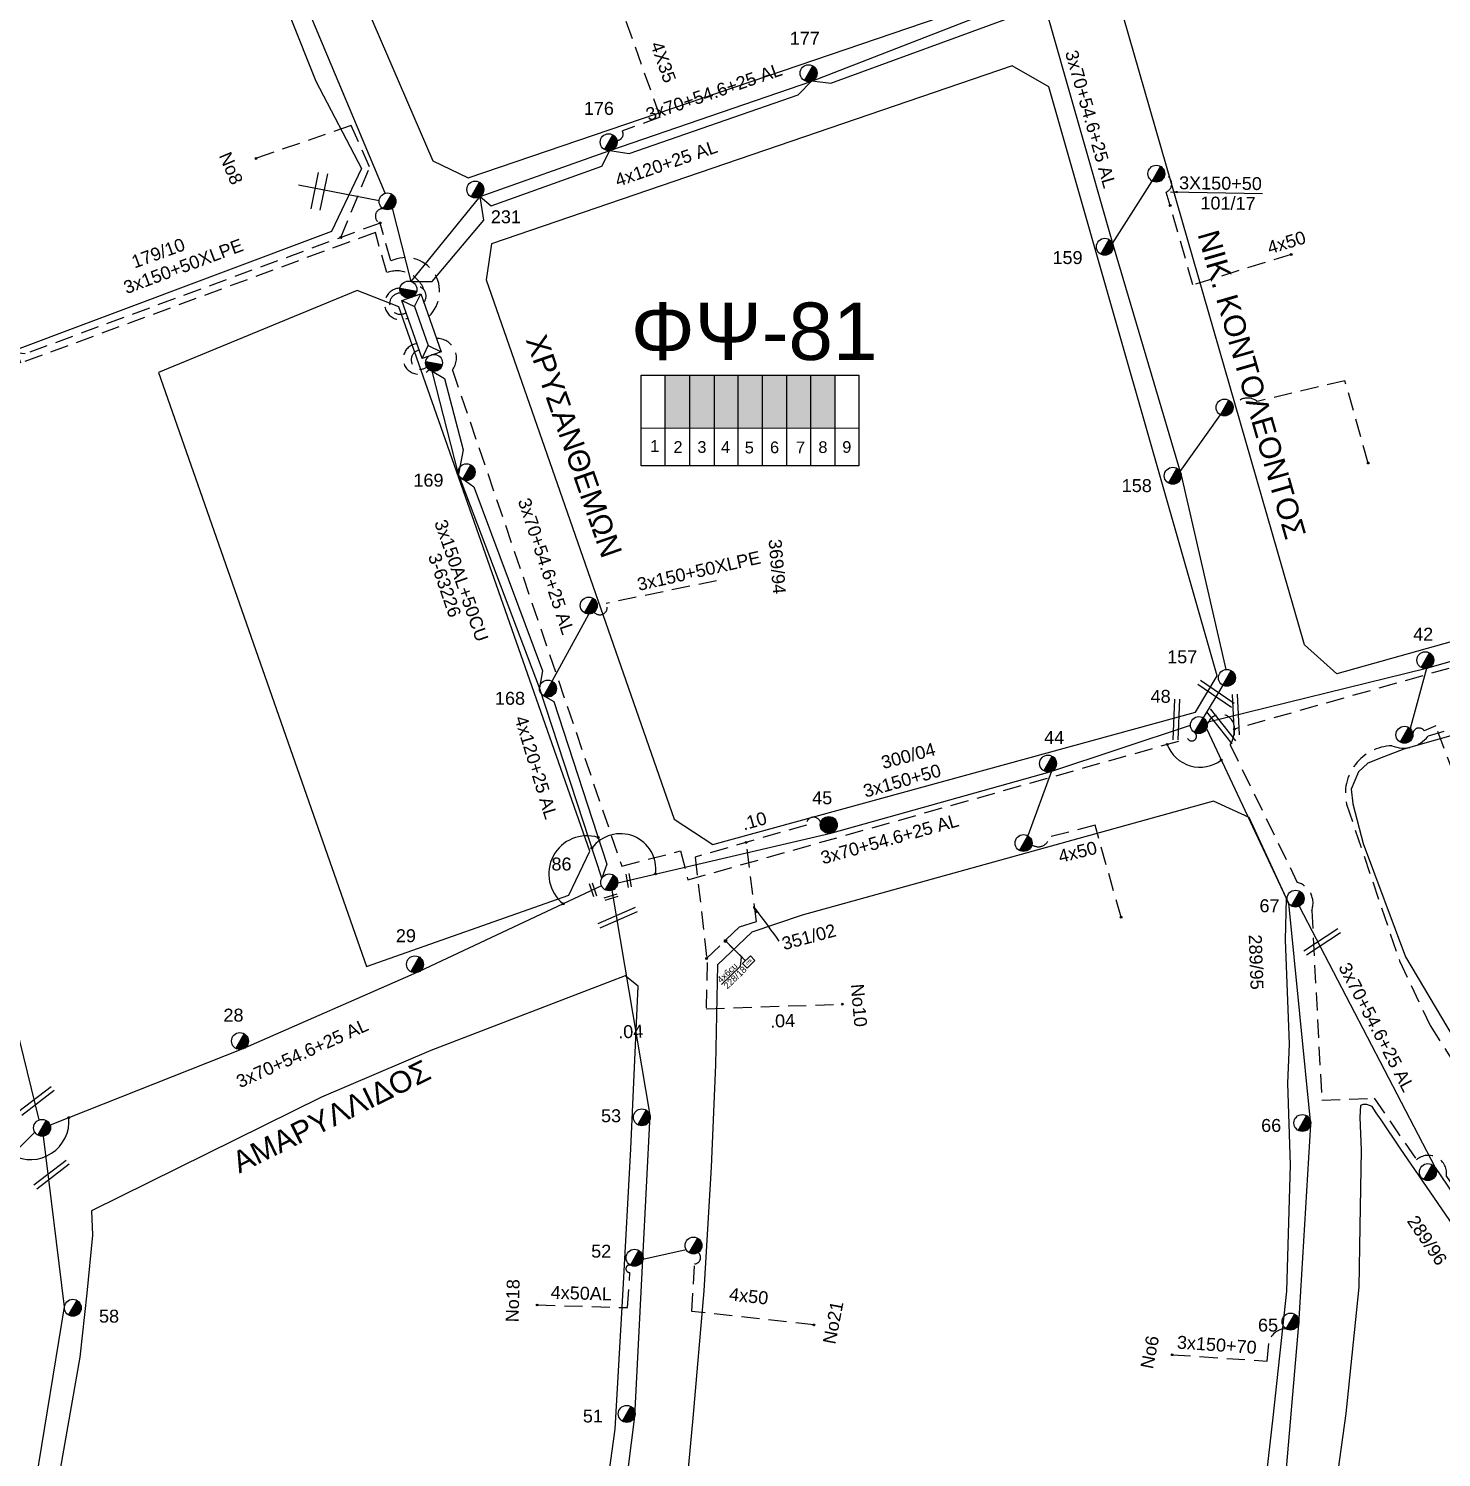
# Model space of a CAD drawing. Header units: millimetres. Extents: x 1421 to 10994, y 848 to 1896.
# Drawn here: x 9950.2 to 10147.1, y 1521.2 to 1720.4 of the extents above; entities that cross this region are included whole.
import ezdxf
from ezdxf.enums import TextEntityAlignment as Align

# ---------------------------------------------------------------- set-up
doc = ezdxf.new("R2010")
doc.units = ezdxf.units.MM
doc.linetypes.add('DASHED', pattern=[19.05, 12.7, -6.35])
for name, color, linetype, lineweight in [('.04', 7, 'DASHED', 30), ('3x150+50', 7, 'Continuous', 30), ('3x150+50 XLPE', 7, 'SYN_LINE', 30), ('3x150+70', 7, 'Continuous', 30), ('3x70+54.6+25 AL', 7, 'SYN_LINE', 30), ('4x120+25 AL', 7, 'SYN_LINE', 30), ('4X35', 7, 'DASHED', 30), ('4x50', 7, 'Continuous', 30), ('Άγνωστα', 7, 'Continuous', 30), ('Καλώδια ΧΤ   3x150AL+50CU', 7, 'DASHED', 30), ('Υπόγεια Καλώδια Δικτύου ΧΤ   .10', 7, 'DASHED', 30), ('Υπόγεια καλώδια Παροχών ΧΤ   4x50AL', 7, 'DASHED', 30), ('Υπόγεια καλώδια Παροχών ΧΤ   4x6', 7, 'DASHED', 30)]:
    doc.layers.add(name, color=color, linetype=linetype, lineweight=lineweight)
for name, color, linetype in [('3x50+35CU', 7, 'Continuous'), ('Pillar OTE', 7, 'Continuous'), ('TEXT ΚΑΛΩΔΙΩΝ', 7, 'Continuous'), ('ΑΓΝΩΣΤΟ ΥΠΟΓΕΙΟ ΚΑΛΩΔΙΟ', 7, 'DASHED'), ('Επιγραφές - Σχήματα', 7, 'Continuous'), ('Μηχανική τομή', 7, 'Continuous'), ('Στύλος Ξύλινος', 7, 'Continuous'), ('Στύλος Ξύλινος @ 1', 7, 'Continuous'), ('Στύλος ΦΜ', 7, 'Continuous'), ('Στύλος ΦΜ @ 1', 7, 'Continuous'), ('Συνδέσεις', 7, 'Continuous'), ('Τομή', 7, 'Continuous'), ('Υποσταθμός εναέριος 2 στύλων', 7, 'Continuous'), ('Υποσταθμός πόλεως', 7, 'Continuous'), ('Υπόβαθρο ΔΕΗ', 7, 'Continuous')]:
    doc.layers.add(name, color=color, linetype=linetype)
doc.styles.add('arial', font='arial.ttf', dxfattribs={"height": 3})
doc.styles.get("Standard").update_dxf_attribs({"font": 'arial.ttf', "height": 1.8})
doc.linetypes.add('SYN_LINE', pattern='A,0.5,-0.0001,["/\\/\\/\\/",Standard,S=0.1,R=0,X=0,Y=-0.05],-0.25', length=0.7501)
doc.dimstyles.new('ISO-25', dxfattribs={"dimtxt": 2.5, "dimasz": 2.5, "dimexe": 1.25, "dimexo": 0.625, "dimtad": 1, "dimtxsty": 'Standard', "dimcen": 2.5, "dimadec": 0, "dimazin": 0, "dimtfac": 1, "dimtmove": 0, "dimatfit": 3, "dimfxl": 1, "dimarcsym": 0})

# ---------------------------------------------------------------- blocks, each defined once
blk = doc.blocks.new('ΥΠΑΡΧΩΝ ΤΣΙΜΕΝΤΕΝΙΟΣ ΣΤΥΛΟΣ')
at = {"layer": 'Στύλος ΦΜ'}
blk.add_hatch(color=7, dxfattribs=at).paths.add_polyline_path([(-1.29, -2.28, 0.574793), (2.62, 0, 0.268822), (1.3, 2.27)])
at = {"layer": 'Στύλος ΦΜ', "color": 7}
blk.add_line((-1.29, -2.28), (1.3, 2.27), dxfattribs=at)
blk.add_circle((0, 0), 2.62, dxfattribs=at)
at = {"layer": 'Στύλος ΦΜ', "flags": 4}
for tag, p in [('ΑΡΙΘΜΟΣ', (-4.68, 8.05)), ('ΤΥΠΟΣ', (-4.91, 3.03))]:
    blk.add_attdef(tag, p, '', height=4, dxfattribs=at)
blk = doc.blocks.new('ΥΠΑΡΧΩΝ ΞΥΛΙΝΟΣ ΣΤΥΛΟΣ')
at = {"layer": 'Στύλος Ξύλινος'}
h = blk.add_hatch(color=7, dxfattribs=at)
h.paths.add_polyline_path([(-2.62, 0, 0.270008), (-1.29, -2.28), (1.3, 2.27, 0.576266)])
h.paths.add_polyline_path([(-1.29, -2.28, 0.574793), (2.62, 0, 0.268822), (1.3, 2.27)])
at = {"layer": 'Στύλος Ξύλινος', "color": 7}
blk.add_line((-1.29, -2.28), (1.3, 2.27), dxfattribs=at)
blk.add_circle((0, 0), 2.62, dxfattribs=at)
at = {"layer": 'Στύλος Ξύλινος', "color": 1, "flags": 4}
for tag, p in [('ΑΡΙΘΜΟΣ', (-4.91, 8.6)), ('ΤΥΠΟΣ', (-4.85, 3.39))]:
    blk.add_attdef(tag, p, '', height=4, dxfattribs=at)
blk = doc.blocks.new('ΥΠΟΣΤΑΘΜΟΣ ΕΝΑΕΡΙΟΣ ΕΠΙ 2 ΣΤΥΛΩΝ')
at = {"layer": 'Υποσταθμός εναέριος 2 στύλων', "linetype": 'Continuous'}
for points in [[(-11.97, -2.11, 0.574793), (-8.45, -0.07, 0.268822), (-9.64, 1.98)], [(9.68, -2.15, 0.574793), (13.19, -0.1, 0.268822), (12.01, 1.95)]]:
    blk.add_hatch(color=256, dxfattribs=at).paths.add_polyline_path(points)
for p, q in [((-11.97, -2.11), (-9.64, 1.98)), ((9.68, -2.15), (12.01, 1.95))]:
    blk.add_line(p, q, dxfattribs=at)
for centre in [(-10.81, -0.07), (10.84, -0.1)]:
    blk.add_circle(centre, 2.36, dxfattribs=at)
at = {"layer": 'Υποσταθμός πόλεως', "linetype": 'Continuous', "ltscale": 40}
blk.add_lwpolyline([(-8.57, 2.82), (8.57, 2.82), (8.57, -2.82), (-8.57, -2.82)], close=True, dxfattribs=at)
for points in [[(-5.75, 0), (-8.57, 2.82)], [(-8.57, -2.82), (-5.75, 0)], [(-5.75, 0), (5.75, 0)], [(5.75, 0), (8.57, 2.82)], [(8.57, -2.82), (5.75, 0)]]:
    blk.add_lwpolyline(points, dxfattribs=at)
at = {"layer": 'Υποσταθμός εναέριος 2 στύλων', "ltscale": 40, "flags": 1}
for tag, p in [('ΜΕΤΑΣΧΗΜΑΤΙΣΜΟΣ', (14.09, 2.51)), ('ΙΣΧΥΣ', (14.07, -0.28)), ('ΑΡΙΘΜΟΣ', (14.19, -3))]:
    blk.add_attdef(tag, p, '', height=1.8, dxfattribs=at)
blk = doc.blocks.new('ΤΟΜΗ')
at = {"layer": 'Τομή', "ltscale": 40}
for p, q in [((11.33, -0.65), (-11.4, -0.65)), ((11.33, -3.42), (-11.4, -3.42))]:
    blk.add_line(p, q, dxfattribs=at)
blk = doc.blocks.new('_ΣΥΝΔΕΣΗ')
at = {"layer": 'Συνδέσεις', "linetype": 'SYN_LINE', "ltscale": 40}
blk.add_hatch(color=256, dxfattribs=at).paths.add_polyline_path([(0.5, -0.01, 1), (-0.5, -0.01, 1)])
at = {"layer": 'Συνδέσεις'}
blk.add_circle((0, -0.01), 0.5, dxfattribs=at)
blk = doc.blocks.new('ΜΗΧΑΝΙΚΗ ΤΟΜΗ')
at = {"layer": 'Μηχανική τομή', "ltscale": 40}
for p, q in [((-3.79, 1.21), (3.79, 1.21)), ((3.79, -0.34), (-3.79, -0.34))]:
    blk.add_line(p, q, dxfattribs=at)
blk = doc.blocks.new('TSONTA XT1')
at = {"ltscale": 40}
h = blk.add_hatch(color=256, dxfattribs=at)
h.dxf.hatch_style = 1
h.paths.add_polyline_path([(595.96, 2487.66), (597.07, 2488.77), (595.96, 2489.87), (594.85, 2488.77)])
blk.add_lwpolyline([(594.85, 2488.77), (595.96, 2489.87), (597.07, 2488.77), (595.96, 2487.66)], close=True, dxfattribs=at)
blk = doc.blocks.new('PILLAR ΟΤΕ')
at = {"layer": 'Pillar OTE', "ltscale": 40}
blk.add_lwpolyline([(-3.31, 2.02), (3.39, 2.02), (3.39, -1.99), (-3.31, -1.99)], close=True, dxfattribs=at)
at = {"layer": 'Pillar OTE', "insert": (-1.81, 0.71), "char_height": 1.3575, "width": 109.961, "attachment_point": 1}
blk.add_mtext('{\\fArial|b1|i0|c161|p34;OTE}', dxfattribs=at)

msp = doc.modelspace()

# ---------------------------------------------------------------- hatches: boundary and pattern name
at = {"layer": 'Καλώδια ΧΤ   3x150AL+50CU', "linetype": 'DASHED', "lineweight": -3, "ltscale": 0.2}
h = msp.add_hatch(color=5, dxfattribs=at)
h.dxf.hatch_style = 1
h.paths.add_polyline_path([(10042.36, 1672.12), (10038.92, 1672.12), (10038.92, 1664.76), (10042.36, 1664.75)])
h = msp.add_hatch(color=173, dxfattribs=at)
h.dxf.hatch_style = 1
h.paths.add_polyline_path([(10042.36, 1664.75), (10045.8, 1664.75), (10045.8, 1672.12), (10042.36, 1672.12)])
h = msp.add_hatch(color=6, dxfattribs=at)
h.dxf.hatch_style = 1
h.paths.add_polyline_path([(10049.1, 1672.12), (10045.8, 1672.12), (10045.8, 1664.75), (10049.1, 1664.75)])
h = msp.add_hatch(color=1, dxfattribs=at)
h.dxf.hatch_style = 1
h.paths.add_polyline_path([(10052.49, 1672.12), (10049.1, 1672.12), (10049.1, 1664.75), (10052.48, 1664.74)])
h = msp.add_hatch(color=27, dxfattribs=at)
h.dxf.hatch_style = 1
h.paths.add_polyline_path([(10052.48, 1664.74), (10055.88, 1664.74), (10055.88, 1672.11), (10052.49, 1672.12)])
h = msp.add_hatch(color=2, dxfattribs=at)
h.dxf.hatch_style = 1
h.paths.add_polyline_path([(10055.82, 1664.74), (10059.22, 1664.74), (10059.22, 1672.11), (10055.82, 1672.11)])
h = msp.add_hatch(color=62, dxfattribs=at)
h.dxf.hatch_style = 1
h.paths.add_polyline_path([(10059.22, 1664.74), (10062.62, 1664.74), (10062.62, 1672.11), (10059.22, 1672.11)])

# ---------------------------------------------------------------- linework, layer by layer
at = {"layer": '.04', "color": 6, "linetype": 'DASHED', "lineweight": -3, "ltscale": 0.2}
msp.add_lwpolyline([(10044.76, 1590.23), (10044.64, 1583.77), (10063.62, 1584.41)], dxfattribs=at)
at = {"layer": '3x150+50', "color": 5, "linetype": 'DASHED', "lineweight": -3, "ltscale": 0.2}
msp.add_lwpolyline([(9993.7, 1691.29), (9997.72, 1701.14), (9995.14, 1706.92), (9981.88, 1702.31)], dxfattribs=at)
for points in [[(9999.19, 1693.31, -0.862609), (9999.62, 1695.31, 3.636384)], [(10005.97, 1680.29, 0.861014), (10000.69, 1688.02), (9999.19, 1693.31), (9949.7, 1675.07, 0.260688), (9943.05, 1672.77), (9929.34, 1667.39), (9929.93, 1652.52, -0.645373), (9930.81, 1650.02, 0.502796)]]:
    msp.add_lwpolyline(points, format="xyb", dxfattribs=at)
at = {"layer": '3x150+50', "color": 1, "linetype": 'DASHED', "lineweight": -3, "ltscale": 0.2}
msp.add_lwpolyline([(10007.04, 1677.22, -0.628887), (10009.26, 1672.81), (10032.87, 1603.64), (10041.08, 1605.79), (10042.1, 1601.74), (10111.76, 1621.44, 1.232983), (10112.74, 1622.28, -4.603678)], format="xyb", dxfattribs=at)
at = {"layer": '3x150+50', "color": 133, "linetype": 'DASHED', "lineweight": -3, "ltscale": 0.2}
for points in [[(10205.39, 1638.65, 0.380014), (10203.47, 1640.99), (10202.08, 1645.34, -0.013773), (10199.52, 1645.75), (10118.29, 1622.76, -0.128319), (10117.71, 1620.57), (10127.05, 1601.39, -0.440073), (10129.06, 1597.47), (10130.47, 1571.01), (10137.78, 1571.31), (10143.66, 1562.7, -0.70445), (10147.84, 1560.37), (10171.61, 1526.17, -0.722447), (10172.83, 1523.92, 2.000047)], [(10118.29, 1622.76, 0.921888), (10114.5, 1623.32, -1.799363)]]:
    msp.add_lwpolyline(points, format="xyb", dxfattribs=at)
at = {"layer": '3x150+50', "color": 2, "linetype": 'DASHED', "lineweight": -3, "ltscale": 0.2}
msp.add_lwpolyline([(10210.4, 1638.8), (10204.34, 1639.77), (10195.53, 1638.48), (10173.94, 1631.95), (10173.04, 1629.94), (10145.28, 1621.76, -0.333753), (10140.23, 1620.43, 0.470962), (10133.91, 1612.27), (10141.28, 1590.47), (10145.57, 1581.44), (10171.48, 1540.8), (10188.39, 1552.73)], format="xyb", dxfattribs=at)
at = {"layer": '3x150+50', "color": 62, "linetype": 'DASHED', "lineweight": -3, "ltscale": 0.2}
msp.add_lwpolyline([(10152.92, 1605.78), (10146.35, 1623.19), (10144.74, 1622.52, 0.756663), (10143.17, 1622.03, 13.178533)], format="xyb", dxfattribs=at)
at = {"layer": '3x150+50', "color": 2, "linetype": 'DASHED', "lineweight": -3, "ltscale": 0.2}
msp.add_arc((10002.02, 1682.03), 2.2, 91.3711, 297.9225, dxfattribs=at)
at = {"layer": '3x150+50', "color": 206, "linetype": 'DASHED', "lineweight": -3, "ltscale": 0.2}
msp.add_arc((10001.99, 1682.06), 1.48, 87.5985, 302.9324, dxfattribs=at)
at = {"layer": '3x150+50', "color": 6, "linetype": 'DASHED', "lineweight": -3, "ltscale": 0.2}
msp.add_arc((10004.53, 1674.37), 2.13, 95.7195, 314.3705, dxfattribs=at)
at = {"layer": '3x150+50', "color": 62, "linetype": 'DASHED', "lineweight": -3, "ltscale": 0.2}
msp.add_arc((10004.85, 1674.27), 1.34, 99.1855, 308.3651, dxfattribs=at)
at = {"layer": '3x150+50 XLPE', "color": 27, "linetype": 'DASHED', "lineweight": -3, "ltscale": 0.2}
for points in [[(10005.32, 1683.95, 0.417509), (10000.11, 1686.39), (9998.52, 1692), (9949.1, 1673.78), (9943.93, 1688.58)], [(10004.2, 1684.51, -0.631441), (10005.28, 1682.25, -303.333849)]]:
    msp.add_lwpolyline(points, format="xyb", dxfattribs=at)
at = {"layer": '3x150+50 XLPE', "color": 6, "linetype": 'DASHED', "lineweight": -3, "ltscale": 0.2}
msp.add_lwpolyline([(10046.09, 1643.44), (10030.71, 1640.27, -0.911235), (10029.01, 1639.06, 7.647275)], format="xyb", dxfattribs=at)
at = {"layer": '3x150+70', "color": 1, "linetype": 'DASHED', "lineweight": -3, "ltscale": 0.2}
msp.add_lwpolyline([(10109.62, 1535.54), (10122.84, 1534.64), (10123.1, 1537.08, -0.396883), (10125.51, 1539.14, -0.394857)], format="xyb", dxfattribs=at)
at = {"layer": '3x70+54.6+25 AL', "color": 27, "linetype": 'SYN_LINE', "lineweight": -3, "ltscale": 15}
msp.add_lwpolyline([(9999.89, 1697.47), (9987.97, 1725.85), (9976.39, 1753.57)], dxfattribs=at)
at = {"layer": '3x70+54.6+25 AL', "color": 173, "linetype": 'SYN_LINE', "lineweight": -3, "ltscale": 15}
msp.add_lwpolyline([(10003.51, 1685.14), (10013.12, 1697.01), (10031.21, 1703.42), (10059.35, 1713.1), (10090.12, 1725.06)], dxfattribs=at)
at = {"layer": '3x70+54.6+25 AL', "color": 2, "linetype": 'SYN_LINE', "lineweight": -3, "ltscale": 15}
for points in [[(10091.63, 1724.43), (10101.38, 1690.19), (10110.87, 1658.15), (10117.11, 1631.07)], [(9917.34, 1675.28), (9929.08, 1649.28), (9937.39, 1624.4), (9945.11, 1594.68), (9951.6, 1568.26)], [(10116.66, 1628.87), (10113.91, 1624.33)]]:
    msp.add_lwpolyline(points, dxfattribs=at)
at = {"layer": '3x70+54.6+25 AL', "color": 2, "linetype": 'SYN_LINE', "lineweight": -3, "ltscale": 10}
for points in [[(10101.3, 1690.46), (10106.82, 1699.16)], [(10110.72, 1658.66), (10116.33, 1666.57)]]:
    msp.add_lwpolyline(points, dxfattribs=at)
at = {"layer": '3x70+54.6+25 AL', "color": 62, "linetype": 'SYN_LINE', "lineweight": -3, "ltscale": 15}
for points in [[(10006.42, 1672.66), (10008.15, 1671.64), (10010.76, 1661.68), (10010.1, 1658.3)], [(10010.19, 1658.04), (10012.23, 1656.54), (10021.83, 1630.88), (10021.4, 1628.5)], [(10199.5, 1647.68), (10175.28, 1639.87), (10145.06, 1631.21), (10114.44, 1623.67), (10114.44, 1623.67)], [(10021.99, 1627.38), (10023.4, 1626.59), (10030.81, 1603.92), (10030.09, 1601.95)], [(10030.05, 1600.92), (10004.63, 1588.94), (9980.04, 1578.16), (9953.16, 1567.56)], [(9951.04, 1566.58), (9933, 1548.65), (9912.97, 1530.46), (9891.4, 1510.63), (9870.5, 1488.32), (9854.97, 1472.67)]]:
    msp.add_lwpolyline(points, dxfattribs=at)
at = {"layer": '3x70+54.6+25 AL', "color": 6, "linetype": 'SYN_LINE', "lineweight": -3, "ltscale": 10}
for points in [[(10023.16, 1629.43), (10028.3, 1638.8)], [(10092.78, 1616.89), (10089.47, 1607.89)]]:
    msp.add_lwpolyline(points, dxfattribs=at)
at = {"layer": '3x70+54.6+25 AL', "color": 62, "linetype": 'SYN_LINE', "lineweight": -3, "ltscale": 10}
msp.add_lwpolyline([(10145.06, 1631.21), (10142.8, 1622.82)], dxfattribs=at)
at = {"layer": '3x70+54.6+25 AL', "color": 6, "linetype": 'SYN_LINE', "lineweight": -3, "ltscale": 15}
msp.add_lwpolyline([(10032.31, 1601.34), (10062.02, 1608.25), (10092.56, 1616.81), (10112.15, 1623.32)], dxfattribs=at)
at = {"layer": '3x70+54.6+25 AL', "color": 1, "linetype": 'SYN_LINE', "lineweight": -3, "ltscale": 15}
for points in [[(10114.39, 1622.82), (10125.81, 1598.5), (10128.91, 1567.63), (10127.21, 1539.77), (10125.22, 1516.41), (10121.09, 1494.5)], [(9881.47, 1383.96), (9892.31, 1397.77), (9899.07, 1408.35), (9913.86, 1433.24), (9923.01, 1451.03), (9937.76, 1481.65), (9950.44, 1513.22), (9955.17, 1542.22), (9952.25, 1566.01)]]:
    msp.add_lwpolyline(points, dxfattribs=at)
at = {"layer": '3x70+54.6+25 AL', "color": 5, "linetype": 'SYN_LINE', "lineweight": -3, "ltscale": 15}
msp.add_lwpolyline([(9994.77, 1397.79), (10006.39, 1417.05), (10017.35, 1441.66), (10022.66, 1460.64), (10028.79, 1483.5), (10031.83, 1504.13), (10034.68, 1526.94), (10035.82, 1548.87), (10036.81, 1568.91), (10031.53, 1600.28)], dxfattribs=at)
at = {"layer": '3x70+54.6+25 AL', "color": 133, "linetype": 'SYN_LINE', "lineweight": -3, "ltscale": 15}
msp.add_lwpolyline([(10127.32, 1598.06), (10146.25, 1561.62), (10158.56, 1543.57), (10171.44, 1523.76)], dxfattribs=at)
at = {"layer": '3x70+54.6+25 AL', "color": 5, "linetype": 'SYN_LINE', "lineweight": -3, "ltscale": 7}
msp.add_lwpolyline([(10035.82, 1548.87), (10041.83, 1550.21)], dxfattribs=at)
at = {"layer": '4x120+25 AL', "color": 2, "linetype": 'SYN_LINE', "lineweight": -3, "ltscale": 15}
msp.add_lwpolyline([(10014.66, 1695.7), (10030.1, 1701.25), (10031.21, 1703.42), (10033.91, 1703.02), (10057.47, 1711.18), (10059.36, 1713.11), (10062.02, 1712.82), (10088.46, 1722.49), (10090.12, 1725.06)], dxfattribs=at)
at = {"layer": '4x120+25 AL', "color": 27, "linetype": 'SYN_LINE', "lineweight": -3, "ltscale": 15}
msp.add_lwpolyline([(10003.51, 1685.14), (10000.89, 1695.37)], dxfattribs=at)
at = {"layer": '4x120+25 AL', "color": 2, "linetype": 'SYN_LINE', "lineweight": -3, "ltscale": 12}
msp.add_lwpolyline([(10003.51, 1685.14), (10006.45, 1685.18), (10013.63, 1693.73), (10013.12, 1697.01), (10014.66, 1695.7)], dxfattribs=at)
at = {"layer": '4x120+25 AL', "color": 6, "linetype": 'SYN_LINE', "lineweight": -3, "ltscale": 15}
msp.add_lwpolyline([(10030.09, 1601.95), (10021.4, 1628.5), (10010.1, 1658.3), (10006.42, 1672.66)], dxfattribs=at)
at = {"layer": '4X35', "color": 173, "linetype": 'DASHED', "lineweight": -3, "ltscale": 0.2}
msp.add_lwpolyline([(10033.46, 1721.44), (10038.22, 1708.05), (10032.96, 1706.14, -0.555188), (10032.2, 1704.82, 4.69676)], format="xyb", dxfattribs=at)
at = {"layer": '4x50', "color": 2, "linetype": 'DASHED', "lineweight": -3, "ltscale": 0.2}
msp.add_lwpolyline([(10109.33, 1695.75), (10108.79, 1697.62, 0.709038), (10108.57, 1700.03)], format="xyb", dxfattribs=at)
msp.add_lwpolyline([(10126.19, 1688.92), (10112.5, 1684.69), (10109.33, 1695.75)], dxfattribs=at)
at = {"layer": '4x50', "color": 6, "linetype": 'DASHED', "lineweight": -3, "ltscale": 0.2}
msp.add_lwpolyline([(10102.48, 1596.52), (10098.87, 1609.34), (10092.5, 1607.73, -0.551536), (10090.04, 1606.62, 34.277613)], format="xyb", dxfattribs=at)
at = {"layer": '4x50', "color": 5, "linetype": 'DASHED', "lineweight": -3, "ltscale": 0.2}
for points in [[(10021.06, 1542.47), (10033.68, 1542.1), (10034, 1547, -1.146119), (10034.08, 1548.03, 0.27606)], [(10059.64, 1539.69), (10042.64, 1541.57), (10043.01, 1548.18, 0.676889), (10043.52, 1549.78, -0.553311)]]:
    msp.add_lwpolyline(points, format="xyb", dxfattribs=at)
at = {"layer": 'Pillar OTE', "lineweight": -3, "ltscale": 40}
for points in [[(10035.59, 1659.48), (10035.59, 1672.12), (10065.93, 1672.11), (10065.93, 1659.45), (10035.59, 1659.48)], [(10038.92, 1659.47), (10038.92, 1672.12)], [(10042.36, 1659.47), (10042.36, 1672.12)], [(10045.8, 1659.47), (10045.8, 1672.12)], [(10049.1, 1659.46), (10049.1, 1672.12)], [(10052.48, 1659.46), (10052.49, 1672.12)], [(10055.88, 1659.46), (10055.88, 1672.11)], [(10059.22, 1659.45), (10059.22, 1672.11)], [(10062.61, 1659.45), (10062.61, 1672.11)], [(10035.59, 1664.76), (10065.93, 1664.73)]]:
    msp.add_lwpolyline(points, dxfattribs=at)
at = {"layer": 'ΑΓΝΩΣΤΟ ΥΠΟΓΕΙΟ ΚΑΛΩΔΙΟ', "color": 2, "linetype": 'DASHED', "lineweight": -3, "ltscale": 0.2}
msp.add_lwpolyline([(10136.94, 1659.84), (10133.7, 1671.32), (10121.46, 1668.45, 0.516413), (10118.08, 1667.45, -5.655138)], format="xyb", dxfattribs=at)
at = {"layer": 'Υπόβαθρο ΔΕΗ', "lineweight": -3, "ltscale": 0.1}
for points in [[(9952.28, 1858.56), (9964.99, 1814.15), (9984.5, 1753.07), (10006.55, 1701.98), (10011.47, 1699.59), (10083.8, 1724.24), (10086.91, 1729.18), (10078.4, 1741.66), (10072.98, 1751.07), (10056.37, 1774.69), (10044.79, 1792.35), (10016.91, 1824.36), (9988.02, 1857.85)], [(9940.84, 1857.59), (9954.5, 1812.9), (9964.87, 1780.32), (9971.37, 1759.92), (9979.37, 1740.28), (9990.21, 1713.09), (9996.6, 1700.9), (9992.38, 1692.13), (9945.2, 1674.42), (9929.97, 1668.56), (9926.11, 1672.42), (9920.18, 1687.06), (9910.91, 1717.68), (9908.12, 1729.65), (9904.9, 1750.73), (9902.32, 1769.81), (9901.27, 1794.66), (9902.29, 1813.54), (9903.93, 1826.27), (9906.55, 1836.18), (9909.04, 1845.6), (9914.14, 1852.56), (9916.97, 1857.84)], [(9989.55, 1695.29), (9990.6, 1700.36)], [(9990.83, 1695.1), (9991.88, 1700.17)], [(9999.03, 1696.39), (9987.79, 1698.6)], [(10169.04, 1627.66), (10141.91, 1619.95), (10139.12, 1618.87), (10136.87, 1618), (10135.56, 1616.78), (10134.55, 1614.37), (10134.8, 1612.32), (10136.22, 1606.79), (10142.12, 1591.02), (10160.58, 1559.92)], [(10122.19, 1513.74), (10123.68, 1526.79), (10125.59, 1544.41), (10126.09, 1562.03), (10125.72, 1573.41), (10125.96, 1578.81), (10125.41, 1593.37), (10125.53, 1599.12), (10120.33, 1610.45), (10115.37, 1612.71), (10065.92, 1599), (10058.04, 1596.82), (10051, 1594.45), (10046.22, 1589.89), (10045.95, 1575.93), (10045.35, 1561.69), (10044.29, 1544.43), (10042.8, 1526.7), (10041.22, 1509.69)], [(10029.88, 1510.05), (10031.97, 1525.16), (10033.05, 1544.62), (10034.15, 1564.26), (10035.15, 1586.91), (10033.36, 1588.35), (10006.24, 1577.93), (9991.03, 1571.46), (9958.93, 1555.58), (9959.08, 1552.21), (9958.27, 1544.1), (9957.32, 1535.19), (9953.95, 1516.16)], [(10163.08, 1532.72), (10141.41, 1564.35), (10138.73, 1568.26), (10138.04, 1569.25), (10137.5, 1570.12), (10136.74, 1570.42), (10136.25, 1570.42), (10135.88, 1570.26), (10135.76, 1568.65), (10135.95, 1564.05), (10135.78, 1553.43), (10135.64, 1544.95), (10134.84, 1537.27), (10133.81, 1527.36), (10130.03, 1500.22), (10120.67, 1452.32), (10114.76, 1429.73), (10112.66, 1421.79), (10107.1, 1407.79), (10098.48, 1387.72), (10091.47, 1372.89), (10082.75, 1354.46)]]:
    msp.add_lwpolyline(points, dxfattribs=at)
for points in [[(10080.04, 1808.99), (10149.07, 1829.11), (10153.54, 1826.49), (10172.4, 1764.75), (10204.45, 1656.29), (10202.48, 1650.09), (10132.55, 1630.48), (10128.05, 1634.51), (10079.09, 1804.46)], [(10092.42, 1712.28), (10087.31, 1715.24), (10014.71, 1690.4), (10013.96, 1685.37), (10040.19, 1610.18), (10045.58, 1606.65), (10112.86, 1625.12), (10115.87, 1630.18)], [(10001.8, 1681.62), (9995.99, 1683.88), (9968.28, 1672.47), (9997.28, 1589.65), (10025.49, 1599.59), (10028.43, 1605.75)]]:
    msp.add_lwpolyline(points, close=True, dxfattribs=at)
at = {"layer": 'Υπόβαθρο ΔΕΗ', "lineweight": -3}
for centre, radius, start, end in [((10113.49, 1622.36), 4.91, 200.6772, 307.0469), ((10028.02, 1602.57), 5.32, 72.8452, 231.5429), ((10032.68, 1603.23), 4.94, 352.2564, 143.5127), ((9950.45, 1568.1), 5.36, 241.0014, 5.3491)]:
    msp.add_arc(centre, radius, start, end, dxfattribs=at)
at = {"layer": 'Υπόβαθρο ΔΕΗ', "lineweight": -3, "ltscale": 0.1}
msp.add_spline([(10054.83, 1593.18), (10051.36, 1597.66), (10051.66, 1597.12)], degree=3, dxfattribs=at)
at = {"layer": 'Υπόγεια Καλώδια Δικτύου ΧΤ   .10', "color": 6, "linetype": 'DASHED', "lineweight": -3, "ltscale": 0.2}
msp.add_lwpolyline([(10060.59, 1609.71, 0.929125), (10058.62, 1609.38), (10043.12, 1604.92), (10044.76, 1590.23)], format="xyb", dxfattribs=at)
msp.add_lwpolyline([(10044.7, 1590.77), (10049.27, 1595.17), (10051.65, 1595.92), (10050.23, 1606.96)], dxfattribs=at)
at = {"layer": 'Υπόγεια καλώδια Παροχών ΧΤ   4x6', "color": 6, "linetype": 'DASHED', "lineweight": -3, "ltscale": 0.1}
msp.add_lwpolyline([(10047.43, 1593.13), (10050.11, 1590.47), (10047.43, 1593.13)], dxfattribs=at)

# ---------------------------------------------------------------- block references
at = {"layer": 'Pillar OTE', "xscale": 0.2296795075730179, "yscale": 0.2296795075730179, "zscale": 0.2296795075730179, "rotation": 43.99999999999999}
msp.add_blockref('PILLAR ΟΤΕ', (10050.56, 1590.26), dxfattribs=at)
at = {"layer": 'Μηχανική τομή', "lineweight": -3, "xscale": 0.2499999999999678, "yscale": 0.2499999999999678, "zscale": 0.2499999999999678}
for p, rotation in [((10033.73, 1601.63), 279.7696589769378), ((10028.76, 1600.31), 287.6689455533755), ((10031.41, 1599.2), 17.1302935567049)]:
    msp.add_blockref('ΜΗΧΑΝΙΚΗ ΤΟΜΗ', p, dxfattribs=dict(at, rotation=rotation))
at = {"layer": 'Στύλος Ξύλινος @ 1', "lineweight": -3, "ltscale": 40}
ref = msp.add_blockref('ΥΠΑΡΧΩΝ ΞΥΛΙΝΟΣ ΣΤΥΛΟΣ', (10061.73, 1609.39), dxfattribs=dict(at, xscale=0.4499999999998181, yscale=0.4499999999998181, zscale=0.4499999999998181))
ref.add_attrib('ΑΡΙΘΜΟΣ', '45', (10059.42, 1612.28), dxfattribs={"layer": 'Στύλος Ξύλινος', "height": 1.8, "flags": 4})
at = {"layer": 'Στύλος ΦΜ @ 1', "color": 1, "lineweight": -3, "ltscale": 40}
ref = msp.add_blockref('ΥΠΑΡΧΩΝ ΤΣΙΜΕΝΤΕΝΙΟΣ ΣΤΥΛΟΣ', (10058.92, 1714.2), dxfattribs=dict(at, xscale=0.4499999999998181, yscale=0.4499999999998181, zscale=0.4499999999998181))
ref.add_attrib('ΑΡΙΘΜΟΣ', '177', (10056.29, 1718.17), dxfattribs={"layer": 'Στύλος ΦΜ', "height": 1.8, "flags": 4})
ref = msp.add_blockref('ΥΠΑΡΧΩΝ ΤΣΙΜΕΝΤΕΝΙΟΣ ΣΤΥΛΟΣ', (10031.04, 1704.58), dxfattribs=dict(at, xscale=0.4499999999998181, yscale=0.4499999999998181, zscale=0.4499999999998181))
ref.add_attrib('ΑΡΙΘΜΟΣ', '176', (10027.58, 1708.39), dxfattribs={"layer": 'Στύλος ΦΜ', "height": 1.8, "flags": 4})
at = {"layer": 'Στύλος ΦΜ @ 1', "color": 1, "lineweight": -3, "ltscale": 40, "xscale": 0.4499999999998181, "yscale": 0.4499999999998181, "zscale": 0.4499999999998181}
for p in [(10107.4, 1700.19), (10000.21, 1696.33), (10116.91, 1667.59), (10028.27, 1639.98), (10141.99, 1621.97), (10088.89, 1606.87), (10145.26, 1561), (10042.87, 1550.76)]:
    msp.add_blockref('ΥΠΑΡΧΩΝ ΤΣΙΜΕΝΤΕΝΙΟΣ ΣΤΥΛΟΣ', p, dxfattribs=at)
at = {"layer": 'Στύλος ΦΜ @ 1', "color": 1, "lineweight": -3, "ltscale": 40}
ref = msp.add_blockref('ΥΠΑΡΧΩΝ ΤΣΙΜΕΝΤΕΝΙΟΣ ΣΤΥΛΟΣ', (10012.45, 1697.98), dxfattribs=dict(at, xscale=0.4499999999998181, yscale=0.4499999999998181, zscale=0.4499999999998181))
ref.add_attrib('ΑΡΙΘΜΟΣ', '231', (10014.62, 1693.28), dxfattribs={"layer": 'Στύλος ΦΜ', "height": 1.8, "flags": 4})
ref = msp.add_blockref('ΥΠΑΡΧΩΝ ΤΣΙΜΕΝΤΕΝΙΟΣ ΣΤΥΛΟΣ', (10100.22, 1690), dxfattribs=dict(at, xscale=0.4499999999998181, yscale=0.4499999999998181, zscale=0.4499999999998181))
ref.add_attrib('ΑΡΙΘΜΟΣ', '159', (10092.92, 1687.59), dxfattribs={"layer": 'Στύλος ΦΜ', "height": 1.8, "flags": 4})
ref = msp.add_blockref('ΥΠΑΡΧΩΝ ΤΣΙΜΕΝΤΕΝΙΟΣ ΣΤΥΛΟΣ', (10011.24, 1658.58), dxfattribs=dict(at, xscale=0.4499999999998181, yscale=0.4499999999998181, zscale=0.4499999999998181))
ref.add_attrib('ΑΡΙΘΜΟΣ', '169', (10003.82, 1656.56), dxfattribs={"layer": 'Στύλος ΦΜ', "height": 1.8, "flags": 4})
ref = msp.add_blockref('ΥΠΑΡΧΩΝ ΤΣΙΜΕΝΤΕΝΙΟΣ ΣΤΥΛΟΣ', (10109.69, 1658.08), dxfattribs=dict(at, xscale=0.4499999999998181, yscale=0.4499999999998181, zscale=0.4499999999998181))
ref.add_attrib('ΑΡΙΘΜΟΣ', '158', (10102.57, 1655.8), dxfattribs={"layer": 'Στύλος ΦΜ', "height": 1.8, "flags": 4})
ref = msp.add_blockref('ΥΠΑΡΧΩΝ ΤΣΙΜΕΝΤΕΝΙΟΣ ΣΤΥΛΟΣ', (10144.9, 1632.37), dxfattribs=dict(at, xscale=0.4499999999998181, yscale=0.4499999999998181, zscale=0.4499999999998181))
ref.add_attrib('ΑΡΙΘΜΟΣ', '42', (10143.2, 1635.08), dxfattribs={"layer": 'Στύλος ΦΜ', "height": 1.8, "flags": 4})
ref = msp.add_blockref('ΥΠΑΡΧΩΝ ΤΣΙΜΕΝΤΕΝΙΟΣ ΣΤΥΛΟΣ', (10117.24, 1629.9), dxfattribs=dict(at, xscale=0.4499999999998181, yscale=0.4499999999998181, zscale=0.4499999999998181))
ref.add_attrib('ΑΡΙΘΜΟΣ', '157', (10108.91, 1631.93), dxfattribs={"layer": 'Στύλος ΦΜ', "height": 1.8, "flags": 4})
ref = msp.add_blockref('ΥΠΑΡΧΩΝ ΤΣΙΜΕΝΤΕΝΙΟΣ ΣΤΥΛΟΣ', (10022.57, 1628.4), dxfattribs=dict(at, xscale=0.4499999999998181, yscale=0.4499999999998181, zscale=0.4499999999998181))
ref.add_attrib('ΑΡΙΘΜΟΣ', '168', (10015.19, 1626.15), dxfattribs={"layer": 'Στύλος ΦΜ', "height": 1.8, "flags": 4})
ref = msp.add_blockref('ΥΠΑΡΧΩΝ ΤΣΙΜΕΝΤΕΝΙΟΣ ΣΤΥΛΟΣ', (10113.32, 1623.31), dxfattribs=dict(at, xscale=0.4499999999998181, yscale=0.4499999999998181, zscale=0.4499999999998181))
ref.add_attrib('ΑΡΙΘΜΟΣ', '48', (10106.6, 1626.42), dxfattribs={"layer": 'Στύλος ΦΜ', "height": 1.8, "flags": 4})
ref = msp.add_blockref('ΥΠΑΡΧΩΝ ΤΣΙΜΕΝΤΕΝΙΟΣ ΣΤΥΛΟΣ', (10092.3, 1617.96), dxfattribs=dict(at, xscale=0.4499999999998181, yscale=0.4499999999998181, zscale=0.4499999999998181))
ref.add_attrib('ΑΡΙΘΜΟΣ', '44', (10091.75, 1620.68), dxfattribs={"layer": 'Στύλος ΦΜ', "height": 1.8, "flags": 4})
ref = msp.add_blockref('ΥΠΑΡΧΩΝ ΤΣΙΜΕΝΤΕΝΙΟΣ ΣΤΥΛΟΣ', (10031.13, 1601.39), dxfattribs=dict(at, xscale=0.4499999999998181, yscale=0.4499999999998181, zscale=0.4499999999998181))
ref.add_attrib('ΑΡΙΘΜΟΣ', '86', (10023.07, 1603.05), dxfattribs={"layer": 'Στύλος ΦΜ', "height": 1.8, "flags": 4})
ref = msp.add_blockref('ΥΠΑΡΧΩΝ ΤΣΙΜΕΝΤΕΝΙΟΣ ΣΤΥΛΟΣ', (10126.81, 1599.12), dxfattribs=dict(at, xscale=0.4499999999998181, yscale=0.4499999999998181, zscale=0.4499999999998181))
ref.add_attrib('ΑΡΙΘΜΟΣ', '67', (10121.78, 1597.23), dxfattribs={"layer": 'Στύλος ΦΜ', "height": 1.8, "flags": 4})
ref = msp.add_blockref('ΥΠΑΡΧΩΝ ΤΣΙΜΕΝΤΕΝΙΟΣ ΣΤΥΛΟΣ', (10004.04, 1589.96), dxfattribs=dict(at, xscale=0.4499999999998181, yscale=0.4499999999998181, zscale=0.4499999999998181))
ref.add_attrib('ΑΡΙΘΜΟΣ', '29', (10001.38, 1593.05), dxfattribs={"layer": 'Στύλος ΦΜ', "height": 1.8, "flags": 4})
ref = msp.add_blockref('ΥΠΑΡΧΩΝ ΤΣΙΜΕΝΤΕΝΙΟΣ ΣΤΥΛΟΣ', (9979.64, 1579.27), dxfattribs=dict(at, xscale=0.4499999999998181, yscale=0.4499999999998181, zscale=0.4499999999998181))
ref.add_attrib('ΑΡΙΘΜΟΣ', '28', (9977.34, 1581.98), dxfattribs={"layer": 'Στύλος ΦΜ', "height": 1.8, "flags": 4})
ref = msp.add_blockref('ΥΠΑΡΧΩΝ ΤΣΙΜΕΝΤΕΝΙΟΣ ΣΤΥΛΟΣ', (10035.67, 1568.63), dxfattribs=dict(at, xscale=0.4499999999998181, yscale=0.4499999999998181, zscale=0.4499999999998181))
ref.add_attrib('ΑΡΙΘΜΟΣ', '53', (10029.98, 1567.95), dxfattribs={"layer": 'Στύλος ΦΜ', "height": 1.8, "flags": 4})
ref = msp.add_blockref('ΥΠΑΡΧΩΝ ΤΣΙΜΕΝΤΕΝΙΟΣ ΣΤΥΛΟΣ', (9952.05, 1567.17), dxfattribs=dict(at, xscale=0.4499999999998181, yscale=0.4499999999998181, zscale=0.4499999999998181))
ref.add_attrib('ΑΡΙΘΜΟΣ', '27', (9944.55, 1567.29), dxfattribs={"layer": 'Στύλος ΦΜ', "height": 1.8, "flags": 4})
ref = msp.add_blockref('ΥΠΑΡΧΩΝ ΤΣΙΜΕΝΤΕΝΙΟΣ ΣΤΥΛΟΣ', (10127.75, 1567.84), dxfattribs=dict(at, xscale=0.4499999999998181, yscale=0.4499999999998181, zscale=0.4499999999998181))
ref.add_attrib('ΑΡΙΘΜΟΣ', '66', (10122.01, 1566.6), dxfattribs={"layer": 'Στύλος ΦΜ', "height": 1.8, "flags": 4})
ref = msp.add_blockref('ΥΠΑΡΧΩΝ ΤΣΙΜΕΝΤΕΝΙΟΣ ΣΤΥΛΟΣ', (10034.66, 1549.05), dxfattribs=dict(at, xscale=0.4499999999998181, yscale=0.4499999999998181, zscale=0.4499999999998181))
ref.add_attrib('ΑΡΙΘΜΟΣ', '52', (10028.61, 1549.07), dxfattribs={"layer": 'Στύλος ΦΜ', "height": 1.8, "flags": 4})
ref = msp.add_blockref('ΥΠΑΡΧΩΝ ΤΣΙΜΕΝΤΕΝΙΟΣ ΣΤΥΛΟΣ', (9956.34, 1542.08), dxfattribs=dict(at, xscale=0.4499999999998181, yscale=0.4499999999998181, zscale=0.4499999999998181))
ref.add_attrib('ΑΡΙΘΜΟΣ', '58', (9959.99, 1540.01), dxfattribs={"layer": 'Στύλος ΦΜ', "height": 1.8, "flags": 4})
ref = msp.add_blockref('ΥΠΑΡΧΩΝ ΤΣΙΜΕΝΤΕΝΙΟΣ ΣΤΥΛΟΣ', (10126.1, 1540.16), dxfattribs=dict(at, xscale=0.4499999999998181, yscale=0.4499999999998181, zscale=0.4499999999998181))
ref.add_attrib('ΑΡΙΘΜΟΣ', '65', (10121.57, 1538.76), dxfattribs={"layer": 'Στύλος ΦΜ', "height": 1.8, "flags": 4})
ref = msp.add_blockref('ΥΠΑΡΧΩΝ ΤΣΙΜΕΝΤΕΝΙΟΣ ΣΤΥΛΟΣ', (10033.56, 1527.28), dxfattribs=dict(at, xscale=0.4499999999998181, yscale=0.4499999999998181, zscale=0.4499999999998181))
ref.add_attrib('ΑΡΙΘΜΟΣ', '51', (10027.45, 1526.09), dxfattribs={"layer": 'Στύλος ΦΜ', "height": 1.8, "flags": 4})
at = {"layer": 'Συνδέσεις', "lineweight": -3, "xscale": 0.25, "yscale": 0.25, "zscale": 0.25}
for p in [(9981.88, 1702.31), (10109.33, 1695.75), (9999.19, 1693.32), (9993.7, 1691.29), (10126.19, 1688.92), (10136.94, 1659.85), (10118.29, 1622.76), (10108.9, 1620.63), (10116.45, 1618.45), (10029.59, 1607.65), (10028.71, 1606.17), (10050.23, 1606.96), (10037.57, 1602.57), (10024.72, 1598.4), (10102.48, 1596.52), (10044.7, 1590.77), (10063.62, 1584.41), (9955.79, 1568.6), (10021.06, 1542.47), (10059.64, 1539.69), (10109.62, 1535.54)]:
    msp.add_blockref('_ΣΥΝΔΕΣΗ', p, dxfattribs=at)
at = {"layer": 'Συνδέσεις', "xscale": 0.2, "yscale": 0.2, "zscale": 0.2, "rotation": 45.24931369108648}
msp.add_blockref('TSONTA XT1', (10316.91, 1158.15), dxfattribs=at)
at = {"layer": 'Τομή', "lineweight": -3}
for p, xscale, yscale, zscale, rotation in [((10116.02, 1628.05), 0.2499999999999999, 0.2499999999999999, 0.2499999999999999, 325.6767965835925), ((10119.02, 1624.77), 0.2499999999999998, 0.2499999999999998, 0.2499999999999998, 272.9056404169789), ((10110.72, 1624.06), 0.2499999999999999, 0.2499999999999999, 0.2499999999999999, 267.787976283636), ((10116.87, 1623.45), 0.2499999999999998, 0.2499999999999998, 0.2499999999999998, 308.4340138769888), ((10032.5, 1596.02), 0.2499999999999998, 0.2499999999999998, 0.2499999999999998, 203.7587542137331), ((10130.8, 1592.69), 0.2499999999999999, 0.2499999999999999, 0.2499999999999999, 213.4322524304677), ((9951.58, 1570.53), 0.2499999999999999, 0.2499999999999999, 0.2499999999999999, 217.5378208197202), ((9953.67, 1560.26), 0.2499999999999999, 0.2499999999999999, 0.2499999999999999, 217.5378208197202)]:
    msp.add_blockref('ΤΟΜΗ', p, dxfattribs=dict(at, xscale=xscale, yscale=yscale, zscale=zscale, rotation=rotation))
at = {"layer": 'Υποσταθμός εναέριος 2 στύλων', "lineweight": -3, "xscale": 0.4999999999999993, "yscale": 0.4999999999999993, "zscale": 0.4999999999999993, "rotation": 289.3446639634041}
msp.add_blockref('ΥΠΟΣΤΑΘΜΟΣ ΕΝΑΕΡΙΟΣ ΕΠΙ 2 ΣΤΥΛΩΝ', (10004.95, 1678.94), dxfattribs=at)

# ---------------------------------------------------------------- texts
at = {"lineweight": -3, "ltscale": 30, "char_height": 1.63, "width": 11.2573, "attachment_point": 1}
for s, insert in [('1', (10036.84, 1663.04)), ('2', (10040.08, 1662.9)), ('3', (10043.41, 1662.9)), ('4', (10046.71, 1662.9)), ('5', (10050.02, 1662.82)), ('6', (10053.54, 1662.85)), ('7', (10057.16, 1662.85)), ('8', (10060.28, 1662.88)), ('9', (10063.61, 1662.9))]:
    msp.add_mtext(s, dxfattribs=dict(at, insert=insert))
at = {"layer": '3x50+35CU', "lineweight": -3, "ltscale": 15, "style": 'arial'}
for s, rotation, p in [('3x70+54.6+25 AL', 285.897, (10098.24, 1707.8)), ('3X150+50', 359.3891, (10116.34, 1698.86)), ('101/17', 359.3891, (10117.39, 1696.07)), ('4x50', 17.1664, (10125.54, 1690.6))]:
    msp.add_text(s, height=1.8, rotation=rotation, dxfattribs=at).set_placement(p, align=Align.MIDDLE_CENTER)
at = {"layer": 'TEXT ΚΑΛΩΔΙΩΝ', "lineweight": -3, "ltscale": 0.2, "style": 'arial'}
for s, rotation, p in [('4X35', 289.5758, (10038.67, 1715.75)), ('3x70+54.6+25 AL', 18.9916, (10045.71, 1711.58)), (' 4x120+25 AL', 19.0949, (10038.73, 1701.51)), ('3x150+50XLPE', 20.4083, (9971.74, 1687.29)), ('3x70+54.6+25 AL', 288.3325, (10022.34, 1645.46)), ('3x150AL+50CU', 289.4773, (10010.52, 1643.47)), ('3x150+50XLPE', 12.7047, (10043.61, 1644.82)), (' 4x120+25 AL', 286.907, (10020.83, 1617.75)), ('3x150+50', 15.7914, (10071.95, 1615.57)), ('.10', 15.7914, (10051.33, 1609.96)), ('   3x70+54.6+25 AL', 15.6646, (10069.21, 1607.15)), ('4x50', 14.2103, (10096.42, 1605.63)), ('.04', 1.9339, (10055.29, 1582.09)), ('.04', 1.9339, (10034.12, 1580.59)), ('4x50AL', 358.321, (10027.23, 1544.12)), ('4x50', 353.6769, (10050.58, 1543.71))]:
    msp.add_text(s, height=1.8, rotation=rotation, dxfattribs=at).set_placement(p, align=Align.MIDDLE_CENTER)
at = {"layer": 'TEXT ΚΑΛΩΔΙΩΝ', "lineweight": -3, "ltscale": 15, "style": 'arial'}
for s, rotation, p in [('3x70+54.6+25 AL', 297.4538, (10138.11, 1581.2)), ('3x70+54.6+25 AL', 24.2919, (9988.32, 1577.58)), ('3x150+70', 356.098, (10115.83, 1536.92))]:
    msp.add_text(s, height=1.8, rotation=rotation, dxfattribs=at).set_placement(p, align=Align.MIDDLE_CENTER)
at = {"layer": 'Άγνωστα', "lineweight": -3, "ltscale": 0.2, "char_height": 1.8, "width": 18.6352, "attachment_point": 1, "style": 'arial'}
for s, insert, rotation in [('No8', (9978.33, 1703.42), 293), ('179/10', (9964.32, 1688.65), 20), ('369/94', (10055.13, 1649.32), 274.7892), ('3-63226', (10007.54, 1647.47), 289), ('300/04', (10068.86, 1618.91), 15), ('351/02', (10055.01, 1593.66), 15), ('289/95', (10122.08, 1594.15), 272), ('No10', (10066.6, 1587.31), 274.7892), ('289/96', (10143.76, 1555.18), 304), ('No18', (10016.67, 1540.09), 88.3148), ('No21', (10060.88, 1537.24), 79), ('No6', (10105.15, 1533.8), 79)]:
    msp.add_mtext(s, dxfattribs=dict(at, insert=insert, rotation=rotation))
at = {"layer": 'Υπόβαθρο ΔΕΗ', "lineweight": -3, "ltscale": 0.1, "style": 'arial'}
for s, rotation, p in [('ΝΙΚ. ΚΟΝΤΟΛΕΟΝΤΟΣ', 286.0684, (10120.72, 1670.8)), ('ΧΡΥΣΑΝΘΕΜΩΝ', 289.2295, (10026.22, 1662.21)), ('ΑΜΑΡΥΛΛΙΔΟΣ', 26.3277, (9992.36, 1568.78))]:
    msp.add_text(s, height=3, rotation=rotation, dxfattribs=at).set_placement(p, align=Align.MIDDLE_CENTER)
at = {"layer": 'Υπόβαθρο ΔΕΗ', "lineweight": -3, "insert": (10034.13, 1682.22), "char_height": 8, "width": 84.6573, "attachment_point": 1}
msp.add_mtext('ΦΨ-81', dxfattribs=at)
at = {"layer": 'Υπόγεια καλώδια Παροχών ΧΤ   4x50AL', "color": 7, "ltscale": 0.2, "char_height": 0.9, "attachment_point": 1, "rotation": 44}
for s, insert in [('4x6cu', (10046.06, 1587.94)), ('228/18', (10046.97, 1587.1))]:
    msp.add_mtext_dynamic_manual_height_columns(s, width=1.8, gutter_width=12.5, heights=[0.118], dxfattribs=dict(at, insert=insert))

# ---------------------------------------------------------------- leaders
at = {"layer": 'Επιγραφές - Σχήματα', "ltscale": 40}
msp.add_leader([(10109.39, 1697.64), (10122.21, 1697.42)], dimstyle='ISO-25', override={"dimasz": 1, "dimtad": 0}, dxfattribs=at)
at = {"layer": 'Επιγραφές - Σχήματα'}
msp.add_leader([(10049.51, 1590.98), (10049.37, 1589.64), (10046.78, 1587.17)], dimstyle='ISO-25', override={"dimasz": 0.1, "dimgap": 0.625, "dimtad": 0}, dxfattribs=at)

doc.saveas('drawing.dxf')
